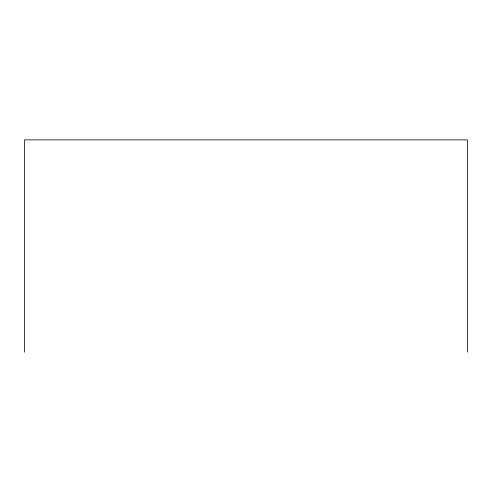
<?xml version="1.0" encoding="UTF-8"?>
<svg xmlns="http://www.w3.org/2000/svg" width="492" height="492" viewBox="0 0 492 492"><rect width="100%" height="100%" fill="white"/><g stroke="black" fill="none" stroke-linecap="round" stroke-linejoin="round"><path stroke-width="0.74" d="M467.4 352.131L467.4 139.869L24.6 139.869L24.6 352.131"/></g></svg>
